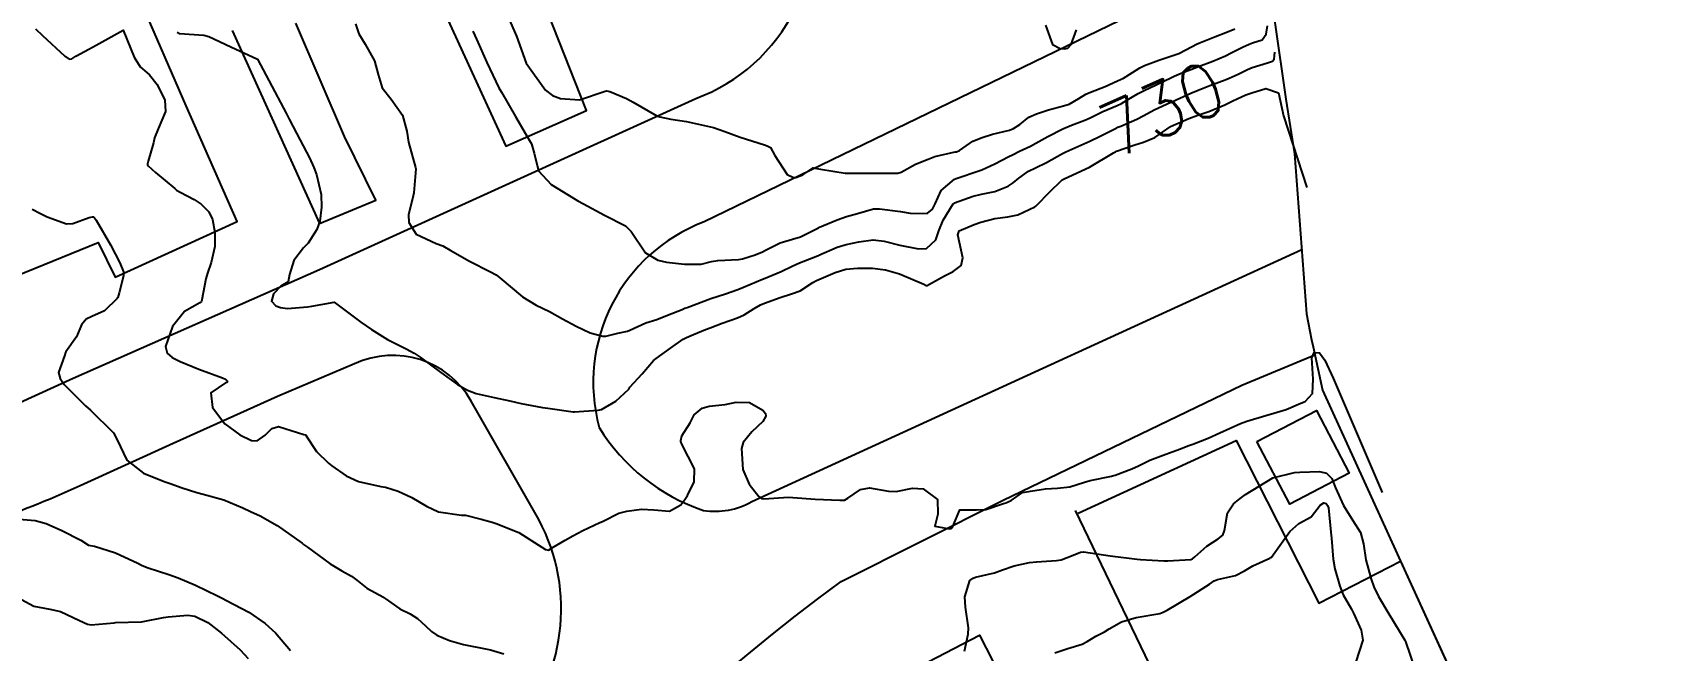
# Model space of a CAD drawing. Header units: metres. Extents: x 286371 to 293043, y 7462578 to 7466404.
# Drawn here: x 291840.9 to 291962, y 7463132.2 to 7463178.2 of the extents above; entities that cross this region are included whole.
import ezdxf
from ezdxf.enums import TextEntityAlignment as Align

# ---------------------------------------------------------------- set-up
doc = ezdxf.new("R2010")
doc.units = ezdxf.units.M
doc.header["$MEASUREMENT"] = 0
for name, color, linetype in [('Area', 45, 'Continuous'), ('Cotas', 45, 'Continuous'), ('Curvas de Nivel 1m', 11, 'Continuous'), ('Curvas de Nivel 5m', 15, 'Continuous'), ('Edificações', 30, 'Continuous'), ('Vias primárias', 230, 'Continuous')]:
    doc.layers.add(name, color=color, linetype=linetype)
doc.styles.add('Style-STANDARD', font='STANDARD.shx')

msp = doc.modelspace()

# ---------------------------------------------------------------- linework, layer by layer
at = {"layer": 'Area'}
msp.add_polyline3d([(291933.25, 7463179.07, 727.59), (291934.08, 7463173.2, 731.33), (291934.72, 7463169.14, 731.88), (291935.62, 7463157.21, 732.1), (291936, 7463155.29, 731.95), (291936.12, 7463154.76, 731.96), (291936.81, 7463151.54, 732.02), (291961.49, 7463097.42, 745.29), (291964.42, 7463093.57, 742.82), (291969.2, 7463087.4, 746.62), (291974.77, 7463081.41, 743.59), (291988.81, 7463067.71, 745.34), (291995.17, 7463063.04, 746.34), (291996.46, 7463062.08, 746.43), (291998.89, 7463060.5, 746.54), (292003.22, 7463057.04, 746.7), (292005.98, 7463054.85, 746.65), (292008.4, 7463052.95, 746.73), (292011.15, 7463050.51, 747.48), (292014.26, 7463048.34, 746.97), (292020.26, 7463043.78, 747.02), (292029.19, 7463037.78, 750.5)], dxfattribs=at)
at = {"layer": 'Curvas de Nivel 1m', "flags": 128}
for points, elevation in [([(291876.24, 7463179.3), (291876.87, 7463177.9), (291877.58, 7463175.88), (291879.02, 7463173.86), (291879.55, 7463173.47), (291880.14, 7463173.25), (291881.54, 7463173.15), (291883.47, 7463173.79), (291883.55, 7463173.82), (291883.8, 7463173.78), (291885.04, 7463173.26), (291885.54, 7463172.98), (291887.3, 7463171.96), (291887.53, 7463171.88), (291888.34, 7463171.71), (291889.52, 7463171.53), (291889.72, 7463171.49), (291891.52, 7463171.09), (291892.37, 7463170.79), (291893.5, 7463170.36), (291895.32, 7463169.79), (291895.5, 7463169.73), (291895.75, 7463169.6), (291896.08, 7463169), (291896.99, 7463167.58), (291897.46, 7463167.38), (291897.65, 7463167.38), (291898.15, 7463167.56), (291898.94, 7463168.08), (291899.47, 7463167.99), (291901.31, 7463167.68), (291901.47, 7463167.68), (291903.25, 7463167.7), (291903.47, 7463167.7), (291905.23, 7463167.69), (291905.47, 7463167.77), (291906.55, 7463168.37), (291907.48, 7463168.74), (291907.98, 7463168.92), (291909.49, 7463169.27), (291909.6, 7463169.29), (291909.81, 7463169.39), (291910.81, 7463170.07), (291911.51, 7463170.34), (291912.27, 7463170.59), (291913.52, 7463170.9), (291913.83, 7463171.01), (291914.3, 7463171.32), (291914.98, 7463171.86), (291915.54, 7463172.1), (291916.42, 7463172.4), (291917.54, 7463172.71), (291917.96, 7463172.84), (291918.7, 7463173.25), (291919.22, 7463173.58), (291919.56, 7463173.72), (291920.64, 7463174.14), (291921.57, 7463174.56), (291922, 7463174.77), (291922.67, 7463175.19), (291923.22, 7463175.54), (291923.58, 7463175.7), (291924.65, 7463176.1), (291925.6, 7463176.42), (291926.13, 7463176.61), (291927.13, 7463177.12), (291927.43, 7463177.29), (291927.61, 7463177.37), (291928.85, 7463177.86), (291929.63, 7463178.16), (291930.28, 7463178.43)], 728), ([(291841.08, 7463178.44), (291841.62, 7463177.94), (291843.27, 7463176.41), (291843.59, 7463176.17), (291843.78, 7463176.21), (291844.08, 7463176.4), (291845.06, 7463176.92), (291845.61, 7463177.21), (291847.62, 7463178.33), (291848.44, 7463176.32), (291848.87, 7463175.61), (291849.57, 7463175), (291850.15, 7463174.3), (291850.71, 7463173.13), (291850.77, 7463172.29), (291850.21, 7463171), (291849.94, 7463170.31), (291849.86, 7463169.95), (291849.48, 7463168.58), (291849.41, 7463168.38), (291849.41, 7463168.32), (291849.47, 7463168.23), (291850.02, 7463167.75), (291851.44, 7463166.54), (291851.58, 7463166.43), (291851.84, 7463166.28), (291852.89, 7463165.72), (291853.42, 7463165.39), (291853.99, 7463164.82), (291854.26, 7463164.24), (291854.43, 7463163.27), (291854.42, 7463162.23), (291854.16, 7463161.04), (291853.89, 7463160.25), (291853.77, 7463159.82), (291853.47, 7463158.25), (291853.43, 7463158.14), (291853.31, 7463158.04), (291852.18, 7463157.39), (291851.28, 7463156.28), (291850.77, 7463154.78), (291850.89, 7463154.29), (291851.25, 7463153.98), (291851.84, 7463153.68), (291853.24, 7463153.11), (291855, 7463152.46), (291855.23, 7463152.36), (291855.36, 7463152.22), (291855.32, 7463152.12), (291855.22, 7463152.09), (291854.12, 7463151.33), (291854.26, 7463150.24), (291855.18, 7463149.02), (291856.29, 7463148.21), (291857.16, 7463147.8), (291857.58, 7463147.76), (291858.16, 7463148.18), (291858.66, 7463148.68), (291859.17, 7463148.84), (291861.05, 7463148.25), (291861.17, 7463148.21), (291861.21, 7463148.18), (291861.23, 7463148.13), (291862, 7463146.97), (291862.88, 7463146.11), (291863.13, 7463145.91), (291864.19, 7463145.16), (291865.11, 7463144.73), (291866.78, 7463144.37), (291867.11, 7463144.32), (291868.07, 7463144.02), (291869.09, 7463143.55), (291870.16, 7463142.91), (291871.07, 7463142.48), (291872.78, 7463142.24), (291873.07, 7463142.24), (291874.24, 7463141.93), (291875.06, 7463141.7), (291875.34, 7463141.62), (291877.05, 7463140.94), (291878.76, 7463139.86), (291879.03, 7463139.68), (291879.25, 7463139.63), (291879.59, 7463139.85), (291880.49, 7463140.38), (291881.05, 7463140.69), (291881.79, 7463141.08), (291883.06, 7463141.69), (291883.14, 7463141.72), (291883.31, 7463141.79), (291884.48, 7463142.37), (291885.08, 7463142.54), (291886.15, 7463142.68), (291887.08, 7463142.62), (291888.25, 7463142.54), (291889.08, 7463143.01), (291889.39, 7463143.4), (291889.58, 7463143.7), (291890.08, 7463144.72), (291890.11, 7463145.69), (291889.15, 7463147.51), (291889.09, 7463147.71), (291889.09, 7463147.78), (291889.16, 7463148.13), (291889.77, 7463149.1), (291890.07, 7463149.69), (291890.68, 7463150.2), (291891.19, 7463150.34), (291892.38, 7463150.47), (291893.2, 7463150.64), (291894.2, 7463150.63), (291895.19, 7463150.05), (291895.39, 7463149.81), (291895.42, 7463149.61), (291895.18, 7463149.2), (291894.36, 7463148.43), (291893.72, 7463147.64), (291893.59, 7463147.2), (291893.71, 7463145.64), (291894.18, 7463144.55), (291894.89, 7463143.62), (291895.09, 7463143.48), (291895.25, 7463143.45), (291897.09, 7463143.58), (291899.09, 7463143.43), (291900.92, 7463143.35), (291901.09, 7463143.34), (291901.26, 7463143.34), (291901.5, 7463143.51), (291902.45, 7463144.15), (291903.11, 7463144.26), (291904.54, 7463144.03), (291905.1, 7463144), (291906.31, 7463144.24), (291907.11, 7463144.19), (291908.18, 7463143.41), (291908.19, 7463142.3), (291907.98, 7463141.41), (291909.06, 7463141.21), (291909.2, 7463141.25), (291909.31, 7463141.39), (291909.84, 7463142.63), (291911.08, 7463142.63), (291911.78, 7463142.65), (291913.09, 7463143.1), (291913.26, 7463143.16), (291913.65, 7463143.33), (291914.51, 7463143.91), (291915.1, 7463144.01), (291916.21, 7463144.19), (291917.11, 7463144.25), (291918.03, 7463144.34), (291919.12, 7463144.68), (291919.54, 7463144.82), (291921.12, 7463145.14), (291921.19, 7463145.15), (291921.38, 7463145.21), (291922.64, 7463145.68), (291923.13, 7463145.9), (291923.98, 7463146.33), (291925.15, 7463146.77), (291925.43, 7463146.87), (291926.18, 7463147.14), (291926.88, 7463147.41), (291927.16, 7463147.51), (291928.31, 7463147.96), (291929.17, 7463148.35), (291930.71, 7463149.06), (291931.19, 7463149.23), (291932.59, 7463149.64), (291933.2, 7463149.82), (291934.11, 7463150.1), (291935.21, 7463150.56), (291935.51, 7463150.69), (291936.06, 7463151.29), (291936.11, 7463152.35), (291936.01, 7463153.95), (291936.19, 7463154.34), (291936.59, 7463154.31), (291936.98, 7463153.78), (291937.61, 7463152.42), (291941.25, 7463143.91)], 732), ([(291851.62, 7463178.18), (291851.81, 7463178.08), (291853.62, 7463177.97), (291853.99, 7463177.86), (291855.61, 7463177.09), (291857.59, 7463176.18), (291858.66, 7463174.17), (291859.53, 7463172.52), (291859.73, 7463172.15), (291859.96, 7463171.71), (291860.78, 7463170.14), (291861.47, 7463168.84), (291861.8, 7463168.12), (291861.98, 7463167.59), (291862.33, 7463166.11), (291862.36, 7463165.17), (291862.23, 7463164.11), (291862.02, 7463163.49), (291861.38, 7463162.49), (291861.2, 7463162.3), (291861.03, 7463162.13), (291860.3, 7463161.2), (291859.97, 7463160.15), (291859.89, 7463159.6), (291859.33, 7463159.27), (291858.78, 7463158.7), (291858.64, 7463158.16), (291858.96, 7463157.82), (291859.31, 7463157.69), (291859.84, 7463157.61), (291861.31, 7463157.75), (291861.63, 7463157.8), (291863.31, 7463158.09), (291865.29, 7463156.6), (291866.07, 7463156.05), (291867.27, 7463155.32), (291868.66, 7463154.61), (291869.26, 7463154.29), (291869.71, 7463154), (291871.24, 7463152.85), (291872.48, 7463151.96), (291873.22, 7463151.54), (291873.86, 7463151.29), (291875.21, 7463150.99), (291876.36, 7463150.75), (291877.2, 7463150.54), (291878.8, 7463150.25), (291879.19, 7463150.21), (291881.09, 7463149.92), (291881.19, 7463149.92), (291882.94, 7463150.05), (291883.19, 7463150.11), (291884.26, 7463150.72), (291885.21, 7463151.62), (291885.27, 7463151.71), (291885.3, 7463151.76), (291886.22, 7463152.76), (291887.06, 7463153.74), (291887.16, 7463153.83), (291887.25, 7463153.89), (291888.31, 7463154.67), (291889.27, 7463155.34), (291889.5, 7463155.47), (291890.03, 7463155.69), (291890.92, 7463156.05), (291891.28, 7463156.19), (291892.16, 7463156.53), (291893.29, 7463156.93), (291893.79, 7463157.14), (291894.54, 7463157.62), (291895.02, 7463157.9), (291895.31, 7463158.02), (291896.48, 7463158.43), (291897.32, 7463158.71), (291897.95, 7463158.94), (291898.9, 7463159.55), (291899.17, 7463159.71), (291899.34, 7463159.78), (291900.57, 7463160.3), (291901.35, 7463160.54), (291902.22, 7463160.63), (291903.35, 7463160.61), (291904.32, 7463160.5), (291905.35, 7463160.21), (291907.15, 7463159.43), (291907.33, 7463159.34), (291907.42, 7463159.33), (291907.57, 7463159.42), (291908.69, 7463160.06), (291909.35, 7463160.38), (291909.94, 7463160.81), (291910.06, 7463161.38), (291909.68, 7463163.1), (291909.8, 7463163.39), (291910.91, 7463163.87), (291911.4, 7463164.05), (291912.44, 7463164.32), (291913.41, 7463164.44), (291914.14, 7463164.59), (291915.42, 7463165.19), (291915.49, 7463165.24), (291915.56, 7463165.3), (291916.48, 7463166.25), (291917.45, 7463167.19), (291917.5, 7463167.22), (291917.59, 7463167.27), (291919.47, 7463168.15), (291921.27, 7463169.21), (291921.41, 7463169.28), (291921.49, 7463169.32), (291922.86, 7463169.81), (291923.5, 7463170.01), (291924.33, 7463170.34), (291925.49, 7463171.14), (291925.5, 7463171.16), (291926.87, 7463171.77), (291927.53, 7463172.02), (291928.35, 7463172.29), (291929.54, 7463172.78), (291929.75, 7463172.88), (291930.13, 7463173.08), (291931.1, 7463173.52), (291931.55, 7463173.68), (291932.6, 7463174), (291933.55, 7463173.66), (291933.91, 7463171.97), (291935.64, 7463166.62)], 731), ([(291873.62, 7463178.26), (291873.77, 7463177.94), (291873.89, 7463177.66), (291874.66, 7463175.93), (291875.56, 7463174.04), (291875.63, 7463173.91), (291875.74, 7463173.72), (291876.79, 7463171.9), (291877.51, 7463170.67), (291877.98, 7463169.88), (291878.17, 7463169.19), (291878.5, 7463167.87), (291879.45, 7463166.85), (291881.1, 7463165.83), (291881.43, 7463165.64), (291881.84, 7463165.41), (291883.42, 7463164.56), (291884.97, 7463163.77), (291885.4, 7463163.35), (291886.45, 7463161.75), (291887.37, 7463161.22), (291888.03, 7463161.06), (291889.36, 7463160.91), (291890.59, 7463160.91), (291891.37, 7463161.11), (291891.83, 7463161.2), (291893.37, 7463161.27), (291893.68, 7463161.32), (291894.62, 7463161.62), (291895.16, 7463161.83), (291895.38, 7463161.95), (291896.47, 7463162.51), (291897.39, 7463162.78), (291897.99, 7463162.96), (291899.18, 7463163.55), (291899.32, 7463163.63), (291899.41, 7463163.67), (291900.71, 7463164.23), (291901.42, 7463164.46), (291902.22, 7463164.7), (291903.42, 7463165.03), (291903.86, 7463165.04), (291905.42, 7463164.84), (291906.14, 7463164.72), (291907.41, 7463164.7), (291907.81, 7463165.02), (291908, 7463165.42), (291908.46, 7463166.39), (291909.45, 7463167.25), (291909.56, 7463167.29), (291909.86, 7463167.39), (291911.04, 7463167.79), (291911.47, 7463167.95), (291912.45, 7463168.38), (291913.48, 7463168.92), (291913.75, 7463169.06), (291914.28, 7463169.32), (291915.09, 7463169.71), (291915.5, 7463169.93), (291916.38, 7463170.42), (291917.51, 7463170.99), (291918.15, 7463171.26), (291919.13, 7463171.63), (291919.53, 7463171.81), (291920.48, 7463172.27), (291921.54, 7463172.73), (291921.86, 7463172.88), (291922.39, 7463173.19), (291923.11, 7463173.63), (291923.55, 7463173.85), (291924.45, 7463174.27), (291925.57, 7463174.82), (291925.79, 7463174.92), (291926.3, 7463175.13), (291927.22, 7463175.49), (291927.58, 7463175.63), (291928.65, 7463176.03), (291929.59, 7463176.43), (291930.03, 7463176.65), (291930.87, 7463177.07), (291931.36, 7463177.3), (291931.61, 7463177.39), (291932.32, 7463177.62), (291932.63, 7463178.03), (291932.73, 7463178.66)], 729), ([(291916.21, 7463178.72), (291916.73, 7463177.28), (291917.3, 7463176.96), (291917.61, 7463176.95), (291917.87, 7463177), (291918.12, 7463177.26), (291918.51, 7463178.37)], 727), ([(291840.85, 7463165.01), (291841.42, 7463164.71), (291841.96, 7463164.43), (291843.4, 7463163.92), (291843.86, 7463163.95), (291845.09, 7463164.38), (291845.33, 7463164.45), (291845.41, 7463164.43), (291845.47, 7463164.37), (291845.59, 7463164.19), (291846.66, 7463162.36), (291847.35, 7463161.02), (291847.63, 7463160.34), (291847.64, 7463160.04), (291847.32, 7463158.79), (291847.22, 7463158.44), (291847.17, 7463158.35), (291846.21, 7463157.45), (291845.29, 7463157.01), (291844.85, 7463156.83), (291844.5, 7463156.39), (291844.14, 7463155.52), (291843.35, 7463154.4), (291843.32, 7463154.34), (291843.25, 7463154.1), (291842.79, 7463152.85), (291842.93, 7463152.41), (291843.22, 7463151.97), (291844.82, 7463150.38), (291845.19, 7463150.05), (291846.88, 7463148.35), (291847.16, 7463147.84), (291847.87, 7463146.33), (291849.12, 7463145.36), (291850.66, 7463144.74), (291851.11, 7463144.59), (291852, 7463144.27), (291853.1, 7463143.91), (291853.55, 7463143.79), (291855.09, 7463143.37), (291856.52, 7463142.77), (291857.08, 7463142.5), (291857.81, 7463142.18), (291859.06, 7463141.47), (291860.92, 7463140.14), (291861.03, 7463140.05), (291861.32, 7463139.84), (291863.01, 7463138.62), (291863.88, 7463138.09), (291864.6, 7463137.68), (291864.99, 7463137.39), (291865.73, 7463136.81), (291866.98, 7463136.12), (291867.02, 7463136.09), (291867.09, 7463136.04), (291868.19, 7463135.25), (291868.96, 7463134.88), (291869.5, 7463134.55), (291870.09, 7463133.99), (291870.53, 7463133.57), (291870.93, 7463133.29), (291871.87, 7463132.91), (291872.92, 7463132.6), (291874.57, 7463132.27), (291874.92, 7463132.21), (291875.93, 7463131.9)], 733), ([(291910.19, 7463132.1), (291910.46, 7463133.37), (291910.48, 7463133.84), (291910.26, 7463135.38), (291910.22, 7463136.15), (291910.59, 7463137.37), (291910.82, 7463137.55), (291911.01, 7463137.61), (291912.41, 7463137.95), (291913.02, 7463138.17), (291913.89, 7463138.45), (291915.02, 7463138.7), (291915.55, 7463138.77), (291917.03, 7463138.87), (291917.38, 7463138.91), (291918.26, 7463139.26), (291918.81, 7463139.48), (291919.04, 7463139.51), (291921.02, 7463139.21), (291923.02, 7463138.96), (291923.27, 7463138.94), (291925.02, 7463138.84), (291925.32, 7463138.84), (291927.02, 7463138.94), (291927.15, 7463138.99), (291927.31, 7463139.12), (291928.22, 7463139.92), (291929.04, 7463140.46), (291929.39, 7463140.75), (291929.53, 7463141.09), (291929.75, 7463142.41), (291930.18, 7463143.08), (291930.69, 7463143.48), (291931.09, 7463143.77), (291933.11, 7463145.02), (291934.72, 7463145.4), (291935.12, 7463145.43), (291936.6, 7463145.49), (291937.12, 7463145.35), (291937.5, 7463144.96), (291937.79, 7463144.27), (291938.38, 7463142.94), (291939.07, 7463141.84), (291939.64, 7463140.93), (291939.87, 7463140.1), (291940.04, 7463138.92), (291940.44, 7463137.48), (291940.63, 7463136.91), (291940.98, 7463136.19), (291941.75, 7463134.89), (291942.93, 7463132.92), (291942.96, 7463132.87), (291942.98, 7463132.83), (291943.66, 7463130.86)], 733), ([(291916.91, 7463131.98), (291917.88, 7463132.3), (291918.93, 7463132.64), (291919.32, 7463132.84), (291919.95, 7463133.23), (291920.6, 7463133.56), (291920.94, 7463133.77), (291921.86, 7463134.29), (291922.96, 7463134.62), (291924.72, 7463134.92), (291924.96, 7463135), (291925.25, 7463135.15), (291926.98, 7463136.17), (291928.4, 7463137.1), (291928.75, 7463137.35), (291929, 7463137.45), (291930.33, 7463137.75), (291931.01, 7463138.09), (291931.62, 7463138.45), (291932.9, 7463139.04), (291932.98, 7463139.08), (291933.03, 7463139.11), (291934.38, 7463141.01), (291935.06, 7463141.62), (291935.96, 7463142.1), (291936.63, 7463142.97), (291936.91, 7463143.14), (291937.09, 7463143.1), (291937.19, 7463142.96), (291937.27, 7463142.78), (291937.44, 7463140.96), (291937.47, 7463140.53), (291937.6, 7463138.96), (291937.72, 7463138.25), (291938.09, 7463136.95), (291938.35, 7463136.31), (291938.97, 7463135.23), (291939.12, 7463134.93), (291939.68, 7463133.67), (291939.82, 7463132.93), (291939.28, 7463131.31)], 734), ([(291839.57, 7463141.95), (291841.06, 7463141.83), (291841.89, 7463141.6), (291843.05, 7463141.09), (291844.45, 7463140.38), (291845.04, 7463140.01), (291845.48, 7463139.92), (291847.03, 7463139.44), (291848.69, 7463138.65), (291849.02, 7463138.49), (291849.47, 7463138.31), (291851.01, 7463137.81), (291851.71, 7463137.57), (291853, 7463137.01), (291854.62, 7463136.23), (291854.97, 7463136.05), (291855.3, 7463135.88), (291856.96, 7463135), (291858.18, 7463134.18), (291858.93, 7463133.48), (291860.06, 7463132.15)], 734)]:
    msp.add_lwpolyline(points, dxfattribs=dict(at, elevation=elevation))
at = {"layer": 'Curvas de Nivel 5m', "flags": 128}
for points, elevation in [([(291864.9, 7463178.81), (291865.13, 7463178.07), (291865.61, 7463177.3), (291866.31, 7463176.05), (291866.58, 7463175.04), (291866.88, 7463174.04), (291867.54, 7463173.19), (291868.38, 7463172.02), (291868.71, 7463170.82), (291868.83, 7463170.01), (291869.35, 7463168.12), (291869.37, 7463168.01), (291869.23, 7463166.22), (291869.19, 7463166.01), (291868.82, 7463164.6), (291868.85, 7463164.01), (291869.39, 7463163.15), (291870.9, 7463162.46), (291871.38, 7463162.27), (291871.92, 7463161.97), (291873.36, 7463161.14), (291874.92, 7463160.35), (291875.35, 7463160.12), (291875.62, 7463159.91), (291877.32, 7463158.48), (291878.33, 7463157.87), (291879.31, 7463157.39), (291880.29, 7463156.85), (291881.29, 7463156.29), (291882.34, 7463155.81), (291883.28, 7463155.56), (291883.51, 7463155.57), (291884.41, 7463155.78), (291885.11, 7463155.94), (291885.29, 7463156.01), (291886.48, 7463156.56), (291887.3, 7463156.81), (291887.96, 7463157.06), (291889.31, 7463157.6), (291889.39, 7463157.63), (291889.57, 7463157.7), (291891.32, 7463158.36), (291892.4, 7463158.72), (291893.33, 7463159.04), (291893.75, 7463159.21), (291894.69, 7463159.61), (291895.15, 7463159.8), (291895.35, 7463159.88), (291896.55, 7463160.38), (291897.36, 7463160.77), (291897.91, 7463161.02), (291899.26, 7463161.55), (291899.34, 7463161.57), (291899.36, 7463161.59), (291900.72, 7463162.18), (291901.38, 7463162.38), (291902.32, 7463162.57), (291903.38, 7463162.74), (291904.21, 7463162.64), (291905.38, 7463162.32), (291906.76, 7463162.05), (291907.37, 7463162.09), (291908.06, 7463162.74), (291908.27, 7463163.41), (291908.61, 7463164.2), (291909.35, 7463165.4), (291909.38, 7463165.44), (291909.43, 7463165.48), (291910.83, 7463165.97), (291911.44, 7463166.12), (291912.45, 7463166.33), (291913.44, 7463166.73), (291913.81, 7463166.97), (291914.22, 7463167.32), (291914.94, 7463167.83), (291915.47, 7463168.09), (291916.28, 7463168.49), (291917.48, 7463169.15), (291917.73, 7463169.27), (291919.5, 7463170.07), (291920.28, 7463170.45), (291921.51, 7463171.07), (291921.6, 7463171.12), (291921.81, 7463171.2), (291923, 7463171.71), (291923.53, 7463171.98), (291924.3, 7463172.4), (291925.54, 7463172.97), (291925.67, 7463173.02), (291925.92, 7463173.14), (291927.03, 7463173.64), (291927.56, 7463173.88), (291928.44, 7463174.22), (291929.57, 7463174.64), (291929.88, 7463174.77), (291930.54, 7463175.07), (291931.23, 7463175.41), (291931.58, 7463175.56), (291932.71, 7463175.91), (291933.09, 7463176.03), (291933.21, 7463176.19), (291933.25, 7463176.43), (291933.26, 7463176.71)], 730), ([(291839.13, 7463136.46), (291840.97, 7463135.46), (291842.16, 7463135.23), (291842.96, 7463135.07), (291844.36, 7463134.38), (291844.95, 7463134.13), (291845.24, 7463134.08), (291846.95, 7463134.23), (291847.05, 7463134.24), (291848.95, 7463134.28), (291848.98, 7463134.29), (291849.09, 7463134.31), (291850.62, 7463134.62), (291850.95, 7463134.66), (291852.42, 7463134.8), (291852.95, 7463134.72), (291853.9, 7463134.24), (291854.93, 7463133.44), (291856.31, 7463132.2), (291856.9, 7463131.56)], 735)]:
    msp.add_lwpolyline(points, dxfattribs=dict(at, elevation=elevation))
at = {"layer": 'Edificações'}
for points in [[(291869.98, 7463183.02), (291876.08, 7463169.69), (291882.06, 7463172.35), (291877.53, 7463183.87)], [(291836.22, 7463158.65), (291845.76, 7463162.53), (291847.01, 7463159.96), (291856.09, 7463164.09), (291852.29, 7463172.7), (291848.84, 7463180.67)], [(291855.72, 7463178.31), (291862.2, 7463163.95), (291866.4, 7463165.67), (291864.07, 7463170.43), (291860.44, 7463178.87)], [(291918.63, 7463142.37), (291930.4, 7463147.79), (291936.54, 7463135.69), (291942.61, 7463138.82), (291949.15, 7463124.48), (291951.61, 7463119.08)], [(291918.41, 7463142.59), (291927.15, 7463124.45), (291929.56, 7463120.15), (291931.77, 7463115.76), (291940.46, 7463119.9), (291942.95, 7463114.82), (291951.61, 7463119.08)]]:
    msp.add_lwpolyline(points, dxfattribs=at)
for points in [[(291931.93, 7463147.71), (291936.37, 7463150.03), (291938.8, 7463145.35), (291934.37, 7463143.04)], [(291902.43, 7463128.68), (291911.3, 7463133.31), (291916.27, 7463123.62), (291915.33, 7463123.13), (291916.99, 7463119.8), (291910.33, 7463116.33), (291906.6, 7463124.45), (291905.1, 7463123.5)]]:
    msp.add_lwpolyline(points, close=True, dxfattribs=at)
at = {"layer": 'Vias primárias'}
msp.add_lwpolyline([(291822.4, 7463219.64, 0.046751), (291789.91, 7463177.76), (291776.75, 7463156.98, 0.224753), (291775.76, 7463150.66, 0.160336), (291781.35, 7463142.58, 0.187708), (291790.47, 7463139.99, 0.032981), (291804.3, 7463142.23, -0.033601), (291817.19, 7463144.3, 0.084399), (291838.5, 7463149.98), (291843.89, 7463152.44), (291862.2, 7463160.52), (291890.21, 7463173.25, 0.19019), (291897.57, 7463179.86, 0.354091), (291894.15, 7463193.98), (291882.67, 7463208.83), (291878.24, 7463214.08, 0.156497), (291852.11, 7463230.44, 0.081158), (291848.87, 7463230.72, 0.084697), (291833.04, 7463226.78, 0.082082)], format="xyb", close=True, dxfattribs=at)
for points, elevation in [([(291932.8, 7463184.45), (291890.83, 7463164.07, 0.386148), (291883.02, 7463148.75, 0.174237), (291890.77, 7463142.58, 0.165951), (291894.36, 7463143.24), (291935.28, 7463162.02)], 727.19), ([(291863.86, 7463098.85), (291875.9, 7463114.12, -0.054753), (291901, 7463137.3), (291913.07, 7463143.35), (291930.81, 7463151.9), (291936.24, 7463154.18)], 740.79)]:
    msp.add_lwpolyline(points, format="xyb", dxfattribs=dict(at, elevation=elevation))
msp.add_lwpolyline([(291837.52, 7463078.65, 0.215895), (291848.49, 7463087.5, 0.00158), (291851.86, 7463094.24, -0.056956), (291856.1, 7463100.78), (291857.82, 7463103.09, -0.006613), (291862.78, 7463109.55, 0.004239), (291867.12, 7463115.14, -0.021215), (291870.24, 7463118.9, -0.002631), (291876.44, 7463125.68, 0.319793), (291878.52, 7463141.9), (291873.5, 7463150.73, 0.390478), (291864.82, 7463153.5), (291859.09, 7463151.07), (291851.32, 7463147.56), (291844.41, 7463144.41, -0.047744), (291829.63, 7463139.32, -0.029549)], format="xyb", dxfattribs=at)

# ---------------------------------------------------------------- texts
at = {"layer": 'Cotas', "style": 'Style-STANDARD'}
msp.add_text('730', height=4, rotation=24.1393, dxfattribs=at).set_placement((291924.9, 7463172.48, 730), align=Align.MIDDLE_CENTER)

doc.saveas('drawing.dxf')
